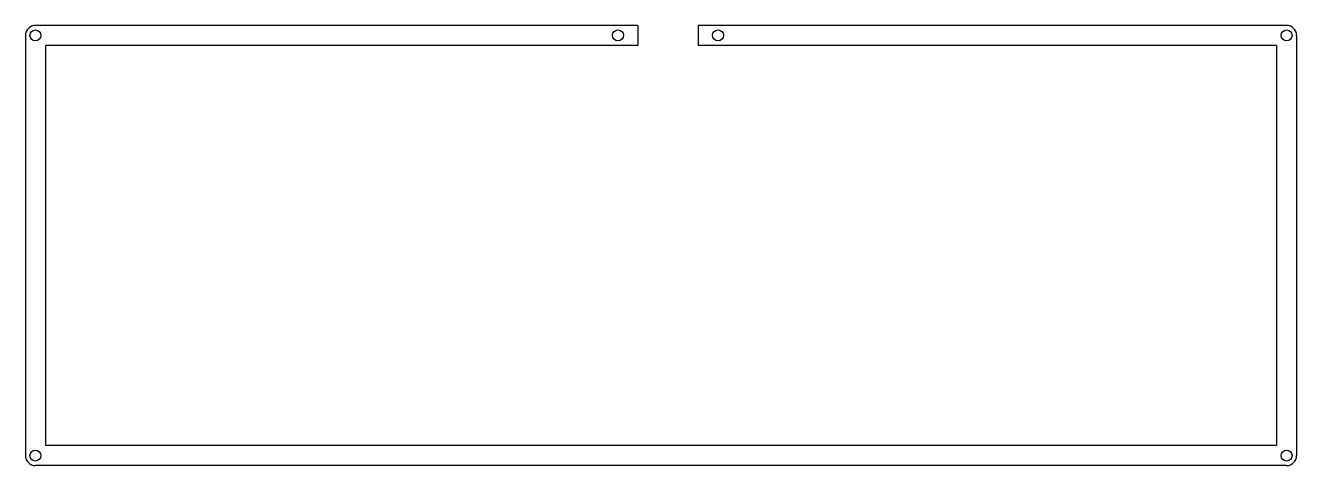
# Model space of a CAD drawing. Extents: x -127 to 127, y -44 to 44.
import ezdxf

# ---------------------------------------------------------------- set-up
doc = ezdxf.new("R2010")
doc.units = 0
doc.header["$MEASUREMENT"] = 0
doc.layers.add('VISIBLE', color=7, linetype='CONTINUOUS')

msp = doc.modelspace()

# ---------------------------------------------------------------- linework, layer by layer
at = {"layer": 'VISIBLE'}
for p, q in [((-4.6, 44), (-125, 44)), ((-4.6, 44), (-4.6, 40)), ((125, 44), (7.4, 44)), ((7.4, 44), (7.4, 40)), ((-127, 42), (-127, -42)), ((127, 42), (127, -42)), ((-123, 40), (-123, -40)), ((-4.6, 40), (-123, 40)), ((123, 40), (7.4, 40)), ((123, 40), (123, -40)), ((123, -40), (-123, -40)), ((125, -44), (-125, -44))]:
    msp.add_line(p, q, dxfattribs=at)
for centre in [(-125, 42), (-8.6, 42), (11.4, 42), (125, 42), (-125, -42), (125, -42)]:
    msp.add_circle(centre, 1.1, dxfattribs=at)
for centre, start, end in [((-125, 42), 90, 180), ((125, 42), 0, 90), ((-125, -42), 180, 270), ((125, -42), 270, 0)]:
    msp.add_arc(centre, 2, start, end, dxfattribs=at)

doc.saveas('drawing.dxf')
